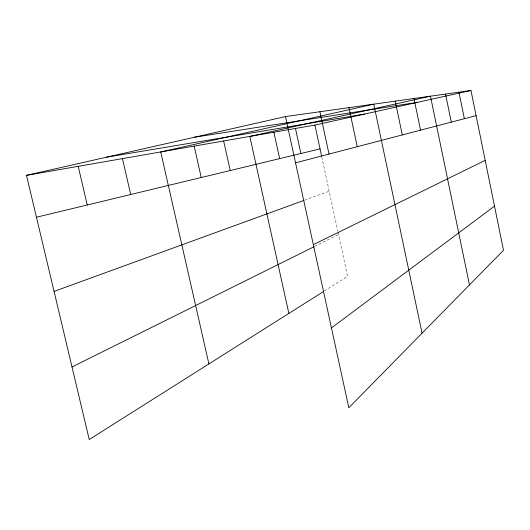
<?xml version="1.0" encoding="UTF-8"?>
<svg xmlns="http://www.w3.org/2000/svg" width="530" height="530" viewBox="0 0 530 530"><rect width="100%" height="100%" fill="white"/><g stroke="black" fill="none" stroke-linecap="round" stroke-linejoin="round"><path stroke-width="0.4" stroke-dasharray="2.65 1.99" d="M324.413 290.97L347.528 276.368L338.001 232.153M314.714 246.39L338.518 234.565M304.439 200.227L329.176 191.224M321.776 156.88L337.829 231.352"/><path stroke-width="0.79" d="M331.455 327.918L494.517 206.137M323.717 291.407L89.232 439.516L26.5 175.344L285.478 116.58L470.971 90.484L503.5 250.266L348.826 407.775L285.478 116.58M72.007 366.972L313.998 246.742M313.343 244.641L485.195 160.365M54.06 291.401L303.677 200.506M295.541 162.823L476.092 115.653M36.444 217.227L320.054 148.89M26.5 175.344L314.919 125.073L470.971 90.484M106.609 157.165L364.613 114.056M194.49 137.224L417.64 102.303M78.208 166.334L87.238 204.991M122.45 158.622L130.705 194.517M208.899 363.931L160.729 151.951L373.763 104.158L422.065 333.198M194.172 146.121L201.228 177.523M223.653 140.98L230.225 170.534M288.85 313.429L249.829 136.422L430.466 96.182L469.467 284.928M273.891 132.222L279.661 158.622M295.468 128.465L300.901 153.508M314.919 125.073L321.604 156.078M319.908 111.737L329.011 154.078M348.945 107.65L357.253 146.697M395.221 101.137L402.296 134.931M413.957 98.501L420.542 130.161M445.525 94.062L451.295 122.125M458.947 92.174L464.373 118.713"/></g></svg>
